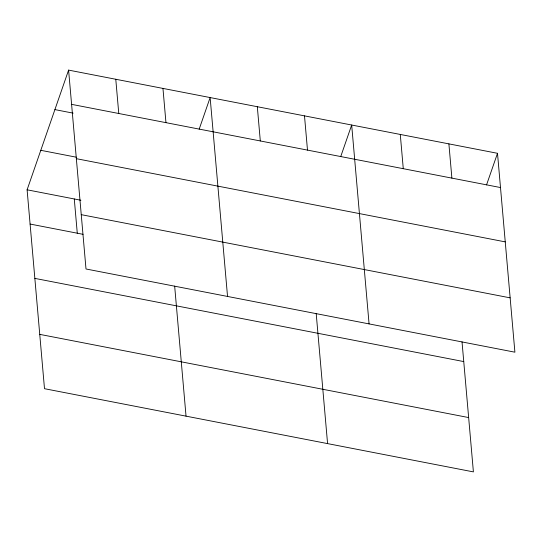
<?xml version="1.0" encoding="UTF-8"?>
<svg xmlns="http://www.w3.org/2000/svg" width="542" height="542" viewBox="0 0 542 542"><rect width="100%" height="100%" fill="white"/><g stroke="black" fill="none" stroke-linecap="round" stroke-linejoin="round"><path stroke-width="0.81" d="M462.021 341.826L473.403 471.892L44.498 388.695L27.1 189.808L68.597 70.108L497.502 153.305L514.9 352.192L86.002 268.988L68.597 70.108M199.178 129.165L210.133 97.56L227.538 296.447M340.715 156.618L351.677 125.019L369.075 323.899M486.547 184.903L497.502 153.305M71.591 104.349L500.496 187.546M54.905 109.606L73.116 113.142M40.792 150.31L76.388 157.214M76.347 158.677L505.246 241.881M27.1 189.808L80.9 200.249M81.246 214.659L510.144 297.856M30.095 224.049L83.068 234.327M34.851 278.385L463.749 361.582M39.749 334.367L468.647 417.564M448.891 143.874L451.886 178.115M400.281 134.443L403.275 168.684M304.496 115.866L307.49 150.107M316.196 313.54L327.578 443.607M257.315 106.713L260.309 140.954M162.959 88.407L165.954 122.648M174.66 286.081L186.035 416.154M115.778 79.254L118.773 113.502M74.281 198.961L77.276 233.202"/></g></svg>
